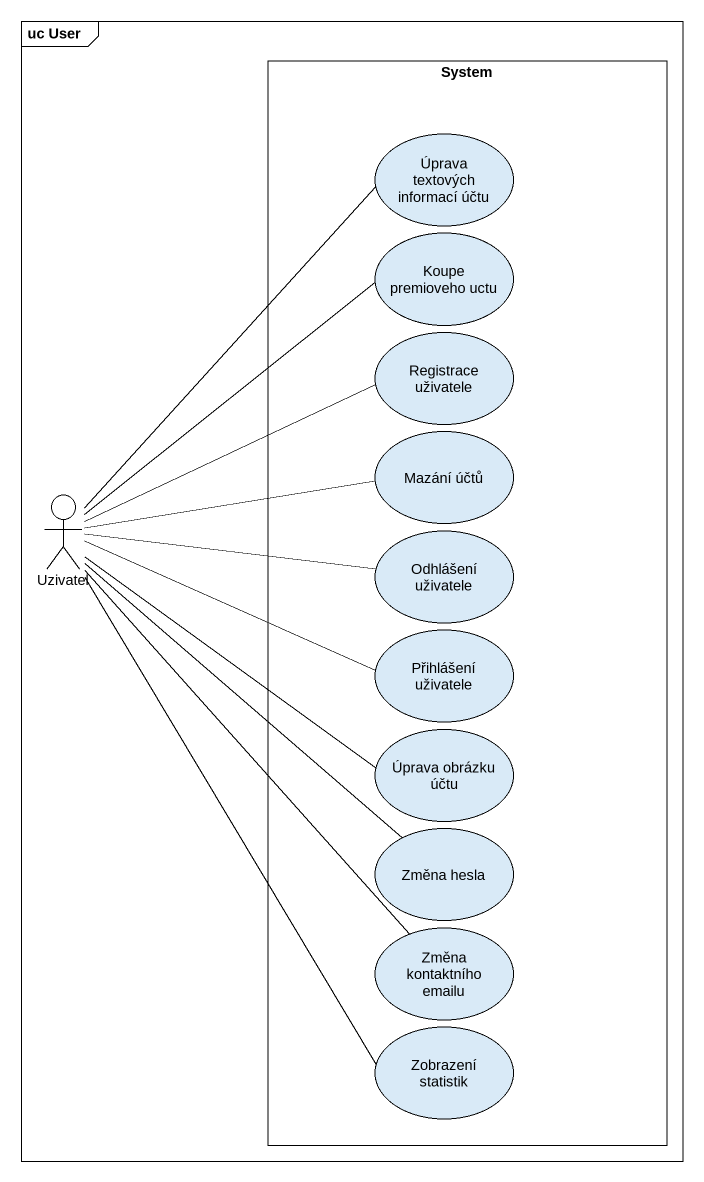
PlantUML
@startuml
mainframe uc User
rectangle System {
  usecase "Úprava textových informací účtu" as Úprava_textových_informací
  usecase "Koupe premioveho uctu" as Koupe_premioveho_uctu
  usecase "Registrace uživatele" as Registrace_uživatele
  usecase "Mazání účtů" as Mazání_účtů
  usecase "Odhlášení uživatele" as Odhlášení_uživatele
  usecase "Přihlášení uživatele" as Přihlášení_uživatele
  usecase "Úprava obrázku účtu" as Úprava_obrázku_účtu
  usecase "Změna hesla" as Změna_hesla
  usecase "Změna kontaktního emailu" as Změna_kontaktního_emailu
  usecase "Zobrazení statistik" as Zobrazení_statistik
}
actor Uzivatel
Uzivatel -up- Úprava_textových_informací
Uzivatel -up- Koupe_premioveho_uctu
Uzivatel -right- Registrace_uživatele
Uzivatel -right- Mazání_účtů
Uzivatel -right- Odhlášení_uživatele
Uzivatel -right- Přihlášení_uživatele
Uzivatel -right- Úprava_obrázku_účtu
Uzivatel -- Změna_hesla
Uzivatel -- Změna_kontaktního_emailu
Uzivatel -- Zobrazení_statistik
@enduml
